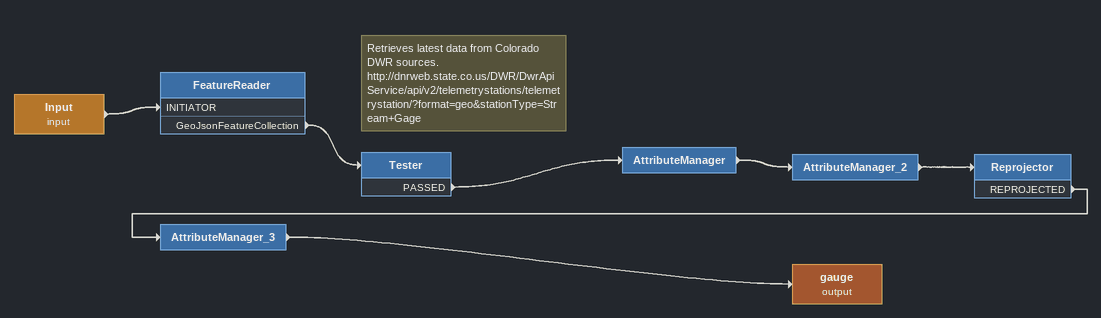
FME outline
Input (input)
    -> FeatureReader [INITIATOR]
FeatureReader
    GeoJsonFeatureCollection -> Tester
Note: Retrieves latest data from Colorado DWR sources. / http://dnrweb.state.co.us/DWR/DwrApiService/api/v2/telemetrystations/telemetrystation/?format=geo&stationType=Stream+Gage
Tester
    PASSED -> AttributeManager
AttributeManager
    -> AttributeManager_2
AttributeManager_2
    -> Reprojector
Reprojector
    REPROJECTED -> AttributeManager_3
AttributeManager_3
    -> gauge (output)
gauge (output)
